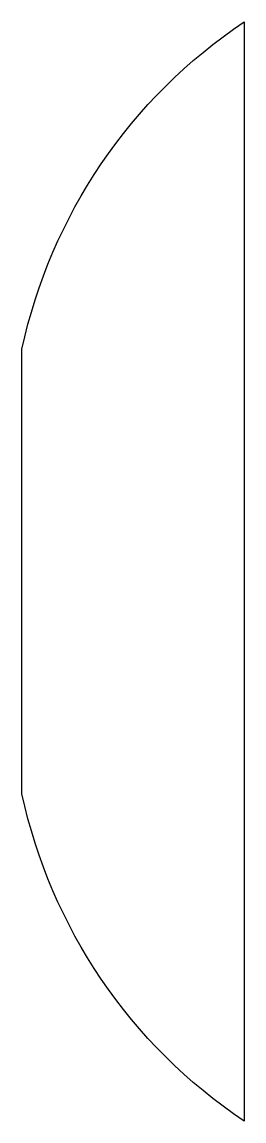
# Model space of a CAD drawing. Header units: millimetres. Extents: x -30 to -23.5, y 2.2 to 34.3.
import ezdxf

# ---------------------------------------------------------------- set-up
doc = ezdxf.new("R2010")
doc.units = ezdxf.units.MM
doc.layers.get('0').update_dxf_attribs({"linetype": 'CONTINUOUS'})

msp = doc.modelspace()

# ---------------------------------------------------------------- linework, layer by layer
msp.add_lwpolyline([(-30, 24.75, -0.194621), (-23.5, 34.317), (-23.5, 2.183, -0.194621), (-30, 11.75)], format="xyb", close=True)

doc.saveas('drawing.dxf')
